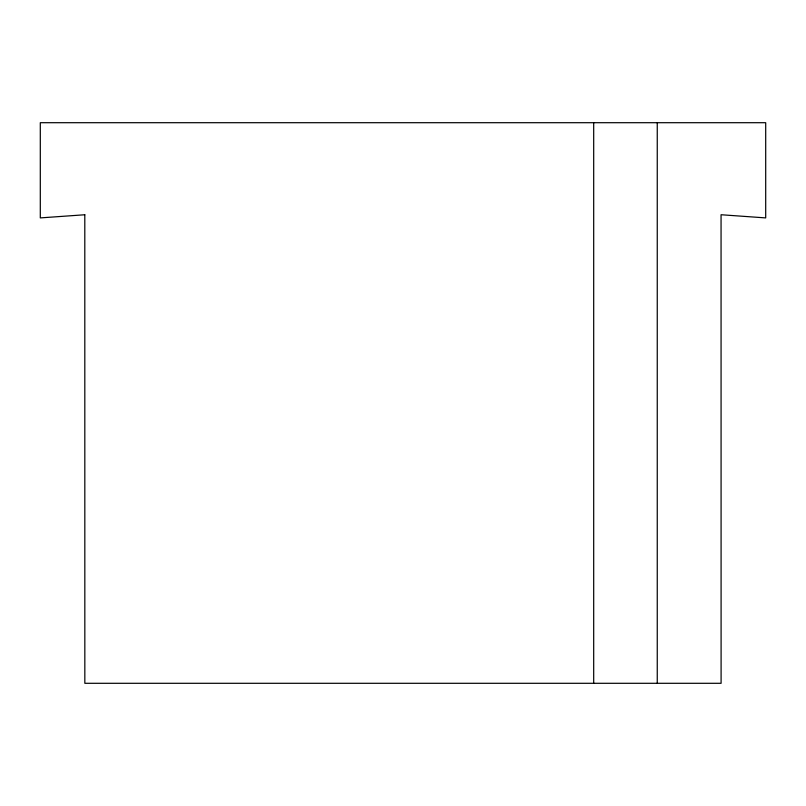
<?xml version="1.0" encoding="UTF-8"?>
<svg xmlns="http://www.w3.org/2000/svg" width="806" height="806" viewBox="0 0 806 806"><rect width="100%" height="100%" fill="white"/><g stroke="black" fill="none" stroke-linecap="round" stroke-linejoin="round"><path stroke-width="1.21" d="M657.253 122.703L657.253 683.297M593.69 122.703L593.69 683.297M84.801 214.759L40.3 217.902L40.3 122.703L765.7 122.703L765.7 217.902L721.058 214.739L721.098 683.297L84.832 683.297L84.801 214.759"/></g></svg>
